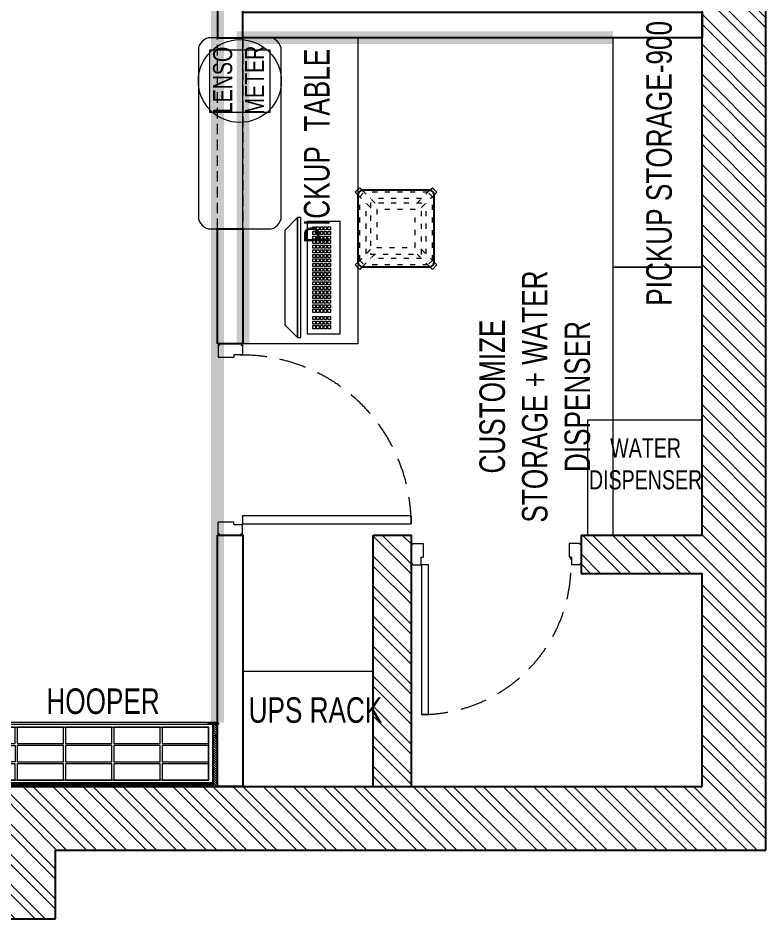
# Model space of a CAD drawing. Header units: feet. Extents: x 3359029 to 3367816, y -5719224 to -5712319.
# Drawn here: x 3364884 to 3367816, y -5719224 to -5715692 of the extents above; entities that cross this region are included whole.
import ezdxf

# ---------------------------------------------------------------- set-up
doc = ezdxf.new("R2010")
doc.units = ezdxf.units.FT
doc.header["$LTSCALE"] = 33
doc.header["$MEASUREMENT"] = 0
for name, pattern in [('a_p6_plan_L18$0$HIDDEN', [0.375, 0.25, -0.125]), ('ACAD_ISO03W100', [30, 12, -18]), ('HIDDEN2', [4.7625, 3.175, -1.5875])]:
    doc.linetypes.add(name, pattern=pattern)
doc.layers.add('A-WALL', color=1, linetype='Continuous')
for name, color, linetype, lineweight in [('Door', 2, 'Continuous', 13), ('LENS-CURTAIN', 5, 'a_p6_plan_L18$0$HIDDEN', 9), ('LENS-DOOR', 34, 'Continuous', 20), ('LENS-PARTITION', 21, 'Continuous', 25), ('LENS-TEXT', 31, 'Continuous', 5), ('LENS_DIMENSION', 193, 'Continuous', 0), ('LENS_PARTITION', 21, 'Continuous', 25), ('LK-EQPMT', 3, 'Continuous', 18), ('LK-FF&E WALL', 1, 'Continuous', 9), ('LK-FLUTTED FINISH', 20, 'Continuous', 30), ('LK-IT', 3, 'Continuous', 18), ('LK-MIRROR', 133, 'Continuous', 13), ('LK-TILES FINISH', 251, 'Continuous', 5), ('LN-ELEVATION-1', 81, 'Continuous', 25), ('LN-ELEVATION-2', 103, 'Continuous', 20), ('LN-ELEVATION-3', 125, 'Continuous', 18), ('LN-ELEVATION-5', 167, 'Continuous', 5), ('LN-HATCH', 251, 'Continuous', 0), ('PLANO-TXT', 252, 'Continuous', 5)]:
    doc.layers.add(name, color=color, linetype=linetype, lineweight=lineweight)
doc.styles.add('LK TXT', font='GILC____.TTF', dxfattribs={"height": 100})
pattern_1 = [(45, (7858558.917, 3503823.203), (-4.4901280605, 4.4901280605), [])]

# ---------------------------------------------------------------- blocks, each defined once
blk = doc.blocks.new('*U37')
at = {"layer": 'LENS-DOOR'}
for p, q in [((548130.3, 1779154.9), (548130.3, 1778568.4)), ((548130.3, 1779154.9), (548158, 1779154.9)), ((548158, 1778568.4), (548158, 1779154.9)), ((547536.9, 1778568.4), (547569.2, 1778568.4)), ((547536.9, 1778563.8), (547536.9, 1778568.4)), ((547569.2, 1778538.4), (547569.2, 1778568.4)), ((548130.3, 1778568.4), (548158, 1778568.4)), ((548192.6, 1778568.4), (548160.3, 1778568.4)), ((548160.3, 1778538.4), (548160.3, 1778568.4)), ((548192.6, 1778563.8), (548192.6, 1778568.4)), ((547532.3, 1778563.8), (547536.9, 1778563.8)), ((547532.3, 1778488.9), (547532.3, 1778563.8)), ((547569.2, 1778538.4), (547578.4, 1778538.4)), ((547578.4, 1778484.3), (547578.4, 1778538.4)), ((548151.1, 1778484.3), (548151.1, 1778538.4)), ((548160.3, 1778538.4), (548151.1, 1778538.4)), ((548197.3, 1778563.8), (548192.6, 1778563.8)), ((548197.3, 1778488.9), (548197.3, 1778563.8)), ((547532.3, 1778488.9), (547536.9, 1778488.9)), ((547536.9, 1778484.3), (547536.9, 1778488.9)), ((547536.9, 1778484.3), (547578.4, 1778484.3)), ((548192.6, 1778484.3), (548151.1, 1778484.3)), ((548192.6, 1778484.3), (548192.6, 1778488.9)), ((548197.3, 1778488.9), (548192.6, 1778488.9))]:
    blk.add_line(p, q, dxfattribs=at)
at = {"layer": 'LENS-DOOR', "color": 7, "linetype": 'HIDDEN2'}
blk.add_ellipse((548158, 1778568.4), major_axis=(-586.5, 0), ratio=1, start_param=-1.570791, end_param=0.051209, dxfattribs=at)
blk = doc.blocks.new('A$Cb3306c25')
at = {"layer": 'LN-HATCH'}
h = blk.add_hatch(dxfattribs=at)
h.set_pattern_fill('ANSI32', color=256, scale=222, angle=-90)
h.set_pattern_definition([(315, (-2870358.04, 5460333.45), (58.8666395, 58.8666395), []), (315, (-2870358.04, 5460294.21), (58.8666395, 58.8666395), [])])
h.paths.add_polyline_path([(-250, 6385), (-250, 1235), (-725, 1235), (-725, 1085), (-250, 1085), (-250, 250), (-1540, 250), (-3035, 250), (-3035, -20), (-8786.5, -20), (-8786.5, -270), (-2785, -270), (-2785, 0), (0, 0), (0, 6635), (-3150, 6635), (-3150, 6385)])
h.paths.add_polyline_path([(-1390, 250), (-1390, 1235), (-1540, 1235), (-1540, 250)], flags=17)
h.paths.add_polyline_path([(-4370, 6385), (-4370, 6635), (-5565, 6635), (-5565, 6385)], flags=17)
h.paths.add_polyline_path([(-7200, 6095), (-7200, 6635), (-8412, 6635), (-8412, 6095)], flags=17)
at = {"layer": 'A-WALL'}
for p, q in [((0, 0), (0, 6635)), ((-250, 1235), (-250, 6385)), ((-1540, 250), (-1540, 1235)), ((-1540, 1235), (-1390, 1235)), ((-1390, 250), (-1390, 1235)), ((-725, 1235), (-725, 1085)), ((-725, 1235), (-250, 1235)), ((-725, 1085), (-250, 1085)), ((-250, 250), (-250, 1085)), ((-3035, 250), (-1540, 250)), ((-1540, 250), (-250, 250)), ((-2785, -270), (-2785, 0)), ((-2785, 0), (0, 0)), ((-8786.5, -270), (-2785, -270))]:
    blk.add_line(p, q, dxfattribs=at)
at = {"layer": 'Door', "rotation": 180.0000000081038}
blk.add_blockref('*U37', (546807.3, 1779686.4), dxfattribs=at)
blk = doc.blocks.new('VC HD 1010')
at = {"layer": 'LN-HATCH', "ltscale": 0.5}
h = blk.add_hatch(dxfattribs=at)
h.set_pattern_fill('ANSI31', color=256, scale=2)
h.set_pattern_definition([(45, (3761554.586, 1795022.936), (-4.490128061, 4.490128061), [])])
h.paths.add_polyline_path([(-505.2, 24), (-505.2, -166), (-499.2, -166), (-499.2, -176), (-505.2, -176), (-505.2, -220), (-487.2, -220), (-487.2, 24)])
h = blk.add_hatch(dxfattribs=at)
h.set_pattern_fill('ANSI31', color=256, scale=2)
h.set_pattern_definition(pattern_1)
h.paths.add_polyline_path([(504.8, 24), (504.8, -166), (498.8, -166), (498.8, -176), (504.8, -176), (504.8, -220), (486.8, -220), (486.8, 24)])
h = blk.add_hatch(dxfattribs=at)
h.set_pattern_fill('ANSI31', color=256, scale=2)
h.set_pattern_definition([(45, (7858741.917, 3503823.203), (-4.4901280605, 4.4901280605), [])])
h.paths.add_polyline_path([(-470.2, -220), (-470.2, -226), (-505.2, -226), (-505.2, -220)])
h = blk.add_hatch(dxfattribs=at)
h.set_pattern_fill('ANSI31', color=256, scale=2)
h.set_pattern_definition(pattern_1)
h.paths.add_polyline_path([(476.8, -220), (476.8, -226), (511.8, -226), (511.8, -220)])
at = {"layer": 'LN-ELEVATION-1', "ltscale": 0.5}
for points in [[(-505.2, 24), (-505.2, -166), (-499.2, -166), (-499.2, -176), (-505.2, -176), (-505.2, -220), (-487.2, -220), (-487.2, 24)], [(486.8, 12), (-487.2, 12), (-487.2, 18), (486.8, 18)], [(504.8, 24), (504.8, -166), (498.8, -166), (498.8, -176), (504.8, -176), (504.8, -220), (486.8, -220), (486.8, 24)], [(-470.2, -220), (-470.2, -226), (-505.2, -226), (-505.2, -220)], [(469.8, -220), (469.8, -226), (504.8, -226), (504.8, -220)]]:
    blk.add_lwpolyline(points, close=True, dxfattribs=at)
at = {"layer": 'LN-ELEVATION-2', "ltscale": 0.5}
blk.add_lwpolyline([(470.2, 0), (-470.2, 0), (-470.2, -208), (470.2, -208)], close=True, dxfattribs=at)
at = {"layer": 'LN-ELEVATION-3', "ltscale": 0.5}
for p, q in [((-487.2, 24), (486.8, 24)), ((-470.2, -220), (469.8, -220)), ((469.8, -226), (-470.2, -226))]:
    blk.add_line(p, q, dxfattribs=at)
for points in [[(-470.2, 0), (-288.5, 0), (-288.5, -64), (-470.2, -64)], [(-280.5, 0), (-98.8, 0), (-98.8, -64), (-280.5, -64)], [(-90.8, 0), (90.8, 0), (90.8, -64), (-90.8, -64)], [(98.8, 0), (280.5, 0), (280.5, -64), (98.8, -64)], [(288.5, 0), (470.2, 0), (470.2, -64), (288.5, -64)], [(-470.2, -136), (-288.5, -136), (-288.5, -72), (-470.2, -72)], [(-280.5, -72), (-98.8, -72), (-98.8, -136), (-280.5, -136)], [(-90.8, -72), (90.8, -72), (90.8, -136), (-90.8, -136)], [(98.8, -72), (280.5, -72), (280.5, -136), (98.8, -136)], [(288.5, -72), (470.2, -72), (470.2, -136), (288.5, -136)], [(-470.2, -144), (-288.5, -144), (-288.5, -208), (-470.2, -208)], [(-280.5, -144), (-98.8, -144), (-98.8, -208), (-280.5, -208)], [(-90.8, -144), (90.8, -144), (90.8, -208), (-90.8, -208)], [(98.8, -144), (280.5, -144), (280.5, -208), (98.8, -208)], [(288.5, -144), (470.2, -144), (470.2, -208), (288.5, -208)]]:
    blk.add_lwpolyline(points, close=True, dxfattribs=at)
blk = doc.blocks.new('CLENS 600 TYPE 6')
at = {"layer": 'LN-ELEVATION-1', "ltscale": 0.5}
blk.add_lwpolyline([(130, -225), (-130, -225, -0.414214), (-150, -205), (-150, 55, -0.414214), (-130, 75), (130, 75, -0.414214), (150, 55), (150, -205, -0.414214)], format="xyb", close=True, dxfattribs=at)
at = {"layer": 'LN-ELEVATION-3', "linetype": 'ACAD_ISO03W100', "ltscale": 0.05}
for p, q in [((-100, 7.3), (-142.4, 49.7)), ((-142.4, -199.7), (-142.4, 49.7)), ((-82.3, 25), (-124.7, 67.4)), ((124.7, 67.4), (-124.7, 67.4)), ((99.7, 42.4), (-99.7, 42.4)), ((82.3, 25), (124.7, 67.4)), ((100, 7.3), (142.4, 49.7)), ((142.4, -199.7), (142.4, 49.7)), ((-117.4, -174.7), (-117.4, 24.7)), ((117.4, -174.7), (117.4, 24.7)), ((-100, -157.3), (-142.4, -199.7)), ((-82.3, -175), (-124.7, -217.4)), ((82.3, -175), (124.7, -217.4)), ((100, -157.3), (142.4, -199.7)), ((99.7, -192.4), (-99.7, -192.4)), ((124.7, -217.4), (-124.7, -217.4))]:
    blk.add_line(p, q, dxfattribs=at)
for points in [[(-132.2, 74.9), (-124.7, 67.4), (-142.4, 49.7), (-149.9, 57.2)], [(132.2, 74.9), (124.7, 67.4), (142.4, 49.7), (149.9, 57.2)], [(-132.2, -224.9), (-124.7, -217.4), (-142.4, -199.7), (-149.9, -207.2)], [(132.2, -224.9), (124.7, -217.4), (142.4, -199.7), (149.9, -207.2)]]:
    blk.add_lwpolyline(points, dxfattribs=at)
for points in [[(100, -175), (-100, -175), (-100, 25), (100, 25)], [(75, -150), (-75, -150), (-75, 0), (75, 0)]]:
    blk.add_lwpolyline(points, close=True, dxfattribs=at)
at = {"layer": 'LN-ELEVATION-5', "ltscale": 0.5}
for points in [[(-149.9, 57.2), (-160.1, 67.4), (-142.4, 85.1), (-132.2, 74.9)], [(149.9, 57.2), (160.1, 67.4), (142.4, 85.1), (132.2, 74.9)], [(-149.9, -207.2), (-160.1, -217.4), (-142.4, -235.1), (-132.2, -224.9)], [(149.9, -207.2), (160.1, -217.4), (142.4, -235.1), (132.2, -224.9)]]:
    blk.add_lwpolyline(points, dxfattribs=at)
blk = doc.blocks.new('*U20')
at = {"layer": 'LK-EQPMT', "ltscale": 12}
blk.add_lwpolyline([(6, 4.9), (-6, 4.9), (-6, -4.9), (6, -4.9)], close=True, dxfattribs=at)
blk = doc.blocks.new('*U21')
at = {"color": 0, "linetype": 'ByBlock', "lineweight": -2}
for p in [(0, 0), (18, 0), (35.9, 0), (53.9, 0), (71.8, 0), (89.8, 0), (107.8, 0), (125.7, 0), (143.7, 0), (161.6, 0), (179.6, 0), (197.6, 0), (215.5, 0), (233.5, 0), (251.4, 0), (269.4, 0), (287.4, 0), (305.3, 0), (323.3, 0), (0, -14.7), (0, -29.5), (18, -14.7), (18, -29.5), (35.9, -14.7), (35.9, -29.5), (53.9, -14.7), (53.9, -29.5), (71.8, -14.7), (71.8, -29.5), (89.8, -14.7), (89.8, -29.5), (107.8, -14.7), (107.8, -29.5), (125.7, -14.7), (125.7, -29.5), (143.7, -14.7), (143.7, -29.5), (161.6, -14.7), (161.6, -29.5), (179.6, -14.7), (179.6, -29.5), (197.6, -14.7), (197.6, -29.5), (215.5, -14.7), (215.5, -29.5), (233.5, -14.7), (233.5, -29.5), (251.4, -14.7), (251.4, -29.5), (269.4, -14.7), (269.4, -29.5), (287.4, -14.7), (287.4, -29.5), (305.3, -14.7), (305.3, -29.5), (323.3, -14.7), (323.3, -29.5), (0, -44.2), (0, -59), (18, -44.2), (18, -59), (35.9, -44.2), (35.9, -59), (53.9, -44.2), (53.9, -59), (71.8, -44.2), (71.8, -59), (89.8, -44.2), (89.8, -59), (107.8, -44.2), (107.8, -59), (125.7, -44.2), (125.7, -59), (143.7, -44.2), (143.7, -59), (161.6, -44.2), (161.6, -59), (179.6, -44.2), (179.6, -59), (197.6, -44.2), (197.6, -59), (215.5, -44.2), (215.5, -59), (233.5, -44.2), (233.5, -59), (251.4, -44.2), (251.4, -59), (269.4, -44.2), (269.4, -59), (287.4, -44.2), (287.4, -59), (305.3, -44.2), (305.3, -59), (323.3, -44.2), (323.3, -59)]:
    blk.add_blockref('*U20', p, dxfattribs=at)
blk = doc.blocks.new('*U18')
at = {"layer": 'LK-EQPMT', "ltscale": 12}
blk.add_lwpolyline([(6, 4.9), (-6, 4.9), (-6, -4.9), (6, -4.9)], close=True, dxfattribs=at)
blk = doc.blocks.new('*U19')
at = {"color": 0, "linetype": 'ByBlock', "lineweight": -2}
for p in [(0, 0), (18, 0), (35.9, 0), (0, -14.7), (0, -29.5), (18, -14.7), (18, -29.5), (35.9, -14.7), (35.9, -29.5), (0, -44.2), (0, -59), (18, -44.2), (18, -59), (35.9, -44.2), (35.9, -59)]:
    blk.add_blockref('*U18', p, dxfattribs=at)
blk = doc.blocks.new('*U12')
at = {"ltscale": 12}
blk.add_lwpolyline([(8, 0), (8, 129.1), (448, 129.1), (448, 0)], close=True, dxfattribs=at)
for name, p in [('*U21', (35.2, 101.6)), ('*U19', (386.6, 101.6))]:
    blk.add_blockref(name, p)
blk = doc.blocks.new('Pickup table PC')
at = {"layer": 'LN-ELEVATION-2', "ltscale": 0.5}
for points in [[(470, 50), (0, 50), (0, 62), (470, 62)], [(420, 0), (50, 0), (0, 50), (470, 50)]]:
    blk.add_lwpolyline(points, close=True, dxfattribs=at)
blk = doc.blocks.new('*U35')
at = {"layer": 'LENS-DOOR'}
for p, q in [((548121.7, 1779235.3), (548121.7, 1778573.8)), ((548121.7, 1779235.3), (548153, 1779235.3)), ((548153, 1778573.8), (548153, 1779235.3)), ((547447.3, 1778568.6), (547452.5, 1778568.6)), ((547447.3, 1778484.1), (547447.3, 1778568.6)), ((547452.5, 1778573.8), (547488.9, 1778573.8)), ((547452.5, 1778568.6), (547452.5, 1778573.8)), ((547488.9, 1778539.9), (547488.9, 1778573.8)), ((548121.7, 1778573.8), (548153, 1778573.8)), ((548192.1, 1778573.8), (548155.6, 1778573.8)), ((548155.6, 1778539.9), (548155.6, 1778573.8)), ((548192.1, 1778568.6), (548192.1, 1778573.8)), ((548197.3, 1778568.6), (548192.1, 1778568.6)), ((548197.3, 1778484.1), (548197.3, 1778568.6)), ((547488.9, 1778539.9), (547499.3, 1778539.9)), ((547499.3, 1778478.9), (547499.3, 1778539.9)), ((548145.2, 1778478.9), (548145.2, 1778539.9)), ((548155.6, 1778539.9), (548145.2, 1778539.9)), ((547447.3, 1778484.1), (547452.5, 1778484.1)), ((547452.5, 1778478.9), (547452.5, 1778484.1)), ((547452.5, 1778478.9), (547499.3, 1778478.9)), ((548192.1, 1778478.9), (548145.2, 1778478.9)), ((548192.1, 1778478.9), (548192.1, 1778484.1)), ((548197.3, 1778484.1), (548192.1, 1778484.1))]:
    blk.add_line(p, q, dxfattribs=at)
at = {"layer": 'LENS-DOOR', "color": 7, "linetype": 'HIDDEN2'}
blk.add_ellipse((548153, 1778573.8), major_axis=(-661.5, 0), ratio=1, start_param=-1.570791, end_param=0.051209, dxfattribs=at)

msp = doc.modelspace()

# ---------------------------------------------------------------- linework, layer by layer
at = {"layer": 'LENS-CURTAIN', "ltscale": 5}
msp.add_lwpolyline([(3365765.5, -5715769), (3365765.5, -5716519), (3365665.5, -5716519), (3365665.5, -5715769)], close=True, dxfattribs=at)
at = {"layer": 'LENS-PARTITION'}
for points in [[(3365665.5, -5716969), (3365665.5, -5716519), (3365765.5, -5716519), (3365765.5, -5716969)], [(3365665.5, -5718704), (3365665.5, -5717719), (3365765.5, -5717719), (3365765.5, -5718704)]]:
    msp.add_lwpolyline(points, close=True, dxfattribs=at)
at = {"layer": 'LENS_PARTITION'}
for points in [[(3365765.5, -5714919), (3365665.5, -5714919), (3365665.5, -5715769), (3365765.5, -5715769)], [(3365765.5, -5715669), (3367565.5, -5715669), (3367565.5, -5715769), (3365765.5, -5715769)]]:
    msp.add_lwpolyline(points, close=True, dxfattribs=at)
at = {"layer": 'LK-EQPMT'}
msp.add_lwpolyline([(3365635.5, -5715816.1), (3365870.5, -5715816.1), (3365870.5, -5716062.1), (3365635.5, -5716062.1)], close=True, dxfattribs=at)
at = {"layer": 'LK-FF&E WALL'}
msp.add_lwpolyline([(3365640.5, -5716519), (3365865.5, -5716519, 0.414214), (3365915.5, -5716469), (3365915.5, -5715819, 0.414214), (3365865.5, -5715769), (3365640.5, -5715769, 0.414214), (3365590.5, -5715819), (3365590.5, -5716469, 0.414214)], format="xyb", close=True, dxfattribs=at)
for points in [[(3365765.5, -5716969), (3365765.5, -5715769), (3366215.5, -5715769), (3366215.5, -5716969)], [(3367565.5, -5715769), (3367215.5, -5715769), (3367215.5, -5716669), (3367565.5, -5716669)], [(3367565.5, -5716669), (3367215.5, -5716669), (3367215.5, -5717719), (3367565.5, -5717719)], [(3367115.5, -5717719), (3367565.5, -5717719), (3367565.5, -5717269), (3367115.5, -5717269)], [(3365765.5, -5718704), (3366275.5, -5718704), (3366275.5, -5718254), (3365765.5, -5718254)]]:
    msp.add_lwpolyline(points, close=True, dxfattribs=at)
msp.add_circle((3365753, -5715939.1), 162.5, dxfattribs=at)
at = {"layer": 'LK-FLUTTED FINISH', "linetype": 'ACAD_ISO03W100', "ltscale": 0.05, "const_width": 50}
msp.add_lwpolyline([(3365665.5, -5716969), (3365665.5, -5713319)], dxfattribs=at)
at = {"layer": 'LK-MIRROR', "linetype": 'ACAD_ISO03W100', "ltscale": 0.05, "const_width": 50}
msp.add_lwpolyline([(3365665.5, -5718454), (3365665.5, -5716969)], dxfattribs=at)
at = {"layer": 'LK-TILES FINISH', "color": 212, "linetype": 'ACAD_ISO03W100', "ltscale": 0.05, "const_width": 50}
msp.add_lwpolyline([(3367215.5, -5715769), (3365765.5, -5715769), (3365765.5, -5716969)], dxfattribs=at)

# ---------------------------------------------------------------- block references
at = {"layer": 'Door', "rotation": 270}
msp.add_blockref('*U35', (1587189.2, -5169521.8), dxfattribs=at)
at = {"layer": 'LENS_DIMENSION'}
msp.add_blockref('A$Cb3306c25', (3367815.5, -5718954), dxfattribs=at)
at = {"layer": 'LK-FF&E WALL', "xscale": -1}
for name, p, rotation in [('CLENS 600 TYPE 6', (3366290.5, -5716517.2), 90.00000000000007), ('VC HD 1010', (3365160.7, -5718680), 180)]:
    msp.add_blockref(name, p, dxfattribs=dict(at, rotation=rotation))
at = {"layer": 'LK-IT', "xscale": -1, "rotation": 270}
msp.add_blockref('Pickup table PC', (3365929.7, -5716944.5), dxfattribs=at)
at = {"layer": 'LK-IT', "ltscale": 0.5, "xscale": -1, "rotation": 90.00000000000007}
msp.add_blockref('*U12', (3366145.9, -5716481.4), dxfattribs=at)

# ---------------------------------------------------------------- texts
at = {"layer": 'LENS-TEXT', "color": 0, "linetype": 'Continuous', "ltscale": 3, "attachment_point": 5, "rotation": 90, "style": 'LK TXT'}
for s, width, gutter_width, insert, char_height in [(' PICKUP STORAGE-900', 1099.487, 1, (3367397.1, -5716275.8), 100), ('LENSO\\PMETER', 353.056, 0.5, (3365748.2, -5715934.8), 75), ('PICKUP  TABLE  ', 783.964, 1, (3366055.4, -5716194.1), 100), ('CUSTOMIZE STORAGE + WATER DISPENSER ', 1034.176, 1, (3366909.8, -5717175.8), 100)]:
    msp.add_mtext_dynamic_manual_height_columns(s, width=width, gutter_width=gutter_width, heights=[0], dxfattribs=dict(at, insert=insert, char_height=char_height))
at = {"layer": 'LENS-TEXT', "color": 0, "linetype": 'Continuous', "ltscale": 3, "attachment_point": 5, "style": 'LK TXT'}
for s, width, gutter_width, insert, char_height in [('WATER \\PDISPENSER', 264.162, 0.75, (3367343.6, -5717440.4), 75), ('UPS RACK', 783.964, 1, (3366049.6, -5718405.7), 100)]:
    msp.add_mtext_dynamic_manual_height_columns(s, width=width, gutter_width=gutter_width, heights=[0], dxfattribs=dict(at, insert=insert, char_height=char_height))
at = {"layer": 'PLANO-TXT', "linetype": 'Continuous', "ltscale": 3, "insert": (3365216.9, -5718370.9), "char_height": 100, "width": 244.677, "attachment_point": 5, "style": 'LK TXT'}
msp.add_mtext('HOOPER', dxfattribs=at)

doc.saveas('drawing.dxf')
